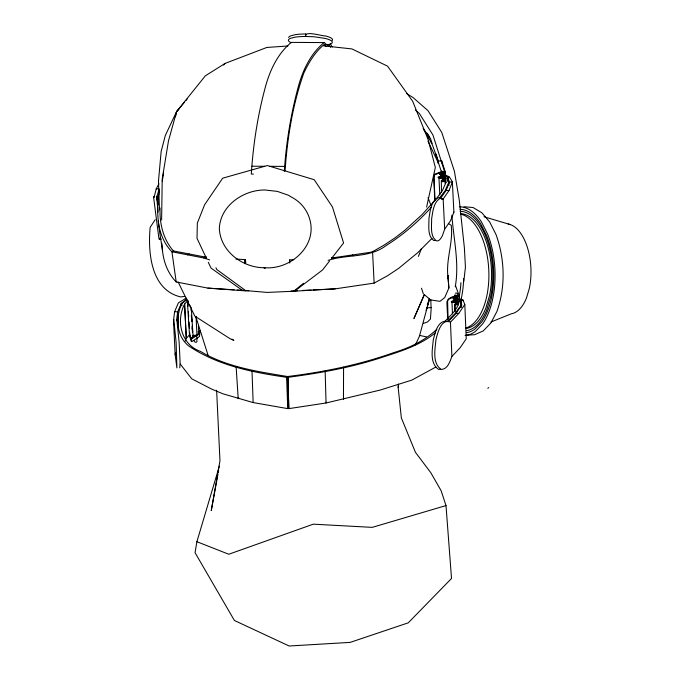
<?xml version="1.0" encoding="UTF-8"?>
<svg xmlns="http://www.w3.org/2000/svg" width="680" height="680" viewBox="0 0 680 680"><rect width="100%" height="100%" fill="white"/><g stroke="black" fill="none" stroke-linecap="round" stroke-linejoin="round"><path stroke-width="1.02" d="M456.442 304.895C456.722 303.017 455.796 293.275 454.979 294.848M191.386 309.306L193.094 336.506C193.01 338.207 190.026 338.096 189.593 336.625L187.425 302.099L188.113 301.053M188.02 306.272L188.045 301.401M189.593 336.625L189.95 335.775M190.791 337.416L190.026 336.132M161.619 220.023L162.214 179.078L168.495 140.803L176.579 111.631L205.309 75.846L225.139 63.393L266.815 47.464L287.971 45.977M443.887 181.296L443.887 180.481A6.571 0.518 86.8 0 0 443.87 179.112L442.646 171.862M442.79 181.713L442.91 178.933L441.643 173.306M457.198 302.736L455.115 304.394L456.798 304.317L458.439 303.186L457.19 302.753L456.688 299.795M191.896 321.538L191.327 315.325M456.221 304.376L456.297 301.979L455.753 301.954M455.107 296.905L455.098 297.627M160.072 207.987C159.434 223.236 163.081 239.258 173.417 250.928L206.422 257.303M435.795 367.055L411.842 380.111L380.239 390.048L326.051 402.993L288.813 408.629L287.921 376.482C323.952 372.028 359.712 364.777 393.958 352.546C409.624 347.897 424.822 340.51 436.849 329.315M288.813 408.629L287.921 376.482M325.15 370.846L326.051 402.993L326.077 402.152M443.768 179.631L443.742 178.84M198.416 325.703L198.815 334.186A3.944 1.454 2 0 1 197.353 335.172L193.205 335.342M441.626 173.29L441.617 173.885M176.545 320.62L177.642 311.89L181.322 303.297L181.432 305.379M443.029 181.883L443.054 180.506A6.571 0.518 86.8 0 0 443.029 179.137L441.813 171.879L434.512 174.981L433.942 177.871L435.047 200.039M190.392 336.88L190.349 337.603A6.332 2.992 -86.9 0 0 190.408 339.159L191.327 341.377M191.004 310.301L191.114 309.051M328.661 46.18L324.079 42.585L291.303 42.389C278.069 53.261 270.394 69.266 265.812 85.459C257.813 114.401 253.24 144.135 251.285 174.071L253.402 174.089M284.325 171.317C286.178 142.358 290.938 113.645 298.579 85.654C303.17 69.453 310.845 53.456 324.079 42.585M285.082 170.756C287.343 137.666 292.697 104.525 303.773 73.177C308.771 62.56 314.823 52.326 323.909 44.684L326.162 46.453M291.1 42.73A21.105 4.717 3.2 0 1 290.351 38.386L294.993 37.179A21.718 4.853 3.2 0 1 305.541 36.499C304.368 30.175 321.971 36.227 325.499 35.947A20.238 4.522 3.2 0 1 332.24 40.486M305.541 36.49L305.864 34M199.954 330.786L199.589 331.483L198.237 331.729M173.494 320.56L173.766 319.43L176.137 342.626L176.902 367.905L175.177 354.841L173.494 320.56L174.607 311.695L178.415 302.821L185.674 298.512M176.536 320.552L176.808 319.422L179.18 342.618L180.115 362.772L179.758 367.803M455.235 286.832C459.535 263.015 453.517 238.935 451.868 215.169M463.76 281.75L465.435 267.214L464.389 247.851L459.246 199.988L454.418 171.317L441.796 132.506L428.043 110.704L413.058 97.546L406.733 93.653M219.317 466.259L196.894 541.713L195.058 552.696L234.404 620.483L289.136 646L350.14 642.396L408.28 622.821L451.52 578.459L446.004 505.571L441.125 490.705L430.772 472.668L415.438 452.31L401.336 417.877L398.157 387.353L398.539 384.217M175.177 354.841L175.423 352.877M441.6 170.952L441.507 173.323M398.157 387.353L398.574 384.276M159.418 191.097C155.066 211.089 159.817 231.387 162.554 251.218C163.82 262.591 168.113 273.692 176.205 281.953L207.91 288.116L246.092 290.921L216.767 269.501L215.934 267.767M158.041 204.315L156.987 197.038L158.805 189.762M217.906 474.538L211.259 510.62L219.972 460.785L216.623 390.277M218.288 472.473L218.671 470.415M196.775 340.484L197.106 338.759L196.418 334.773M426.598 207.094L435.327 167.493L428.247 139.901L412.683 101.303L387.583 66.164L351.934 48.917L323.756 45.874M441.515 192.338L441.32 180.897L442.782 179.596M163.54 172.856L162.291 181.178M175.474 116.824L176.579 111.631L184.51 102.204M454.206 297.211L454.673 295.324M457.529 300.585L457.997 298.699L457.41 294.882M429.479 298.996L419.407 336.32L415.378 344.887M158.933 183.787L156.221 188.887L154.113 197.302L153.748 196.409L153.748 198.416L158.729 237.15L159.264 239.309L161.177 239.088M454.775 310.649L454.648 304.376L456.739 302.727M343.57 367.157L343.468 399.253L343.697 398.395M427.346 306.493L429.445 298.911M441.303 172.371L440.878 175.788L442.238 178.245M444.023 177.284L444.482 175.686L443.938 172.295L443.088 171.403L442.119 171.436M444.677 229.143L442.391 235.688A16.49 6.222 -81.6 0 1 438.022 240.797L436.552 240.924C429.794 236.275 431.774 225.998 431.63 218.832C432.837 211.684 433.432 202.011 440.47 198.093L443.156 198.994L444.677 229.143L450.508 220.745L453.976 212.024M427.286 305.005L429.301 299.013M426.046 310.403L427.082 307.436M451.894 356.464C449.998 361.471 447.678 369.3 441.218 369.444C432.08 363.248 435.072 349.248 435.948 339.771C437.529 333.225 441.15 318.053 450.458 322.175L451.894 356.464L460.233 347.642L466.242 338.776L464.805 304.495L462.987 300.126M418.429 256.385L421.345 248.821M185.181 341.232L186.311 338.3L184.629 304.011C175.686 320.798 181.194 344.837 200.481 351.416C226.772 367.132 257.652 371.569 287.351 376.482L288.481 407.779L287.742 408.62L253.147 402.569L222.802 393.762L211.573 389.062L191.751 378.82L180.251 364.063M448.885 287.997L447.873 275.434L448.885 287.997L444.728 297.56L439.994 301.333L430.627 299.923L424.252 294.559M440.47 198.56L446.156 190.425L449.514 181.994L452.37 182.095L453.892 212.245M441.363 198.704L443.156 198.994L441.371 198.756L443.156 198.994L448.987 190.595L452.455 181.874L449.556 177.25A7.404 3.094 -2.4 0 0 446.403 175.669M424.379 294.38L413.925 318.546L424.167 295.146M446.046 182.274L442.391 190.621L436.466 198.67L422.17 214.498L405.059 230.078L395.258 237.694L384.2 245.038L371.883 252.093L331.729 258M447.788 178.951L448.834 182.206L445.094 190.766L439.51 197.965M198.492 333.701L198.594 333.251A1.419 0.671 -86.9 0 0 198.602 332.962L198.594 332.775M191.93 337.798L191.921 338.852L199.376 333.404A1.419 0.671 -86.9 0 0 199.376 333.115L199.368 332.928M236.708 366.528L236.173 367.387L238.204 398.642L238.748 397.774M155.184 219.682L150.161 227.341C147.806 252.433 150.892 290.079 180.736 296.922L184.798 296.429M448.494 321.351L455.94 313.514L461.754 304.938M450.458 322.175L458.796 313.361L464.805 304.495M455.974 300.288L453.254 301.393A1.827 0.595 -10.5 0 0 453.339 301.725L458.975 301.452A4.029 1.309 -10.5 0 1 460.776 302.065L460.998 305.226L454.75 313.964L447.576 321.028M329.553 260.993L322.541 269.977L294.5 291.21L267.206 292.417L242.344 290.317L211.021 268.082L208.309 262.319M331.466 258.536L343.578 243.006L332.469 206.966L314.202 179.715L267.359 165.546L222.683 178.177L204.595 204.782L197.336 223.108L197.013 238.315L206.499 258.476M197.123 341.25L196.231 342.363L195.007 342.1L193.987 340.646M446.412 175.669L445.102 176.231L445.204 178.313M159.264 239.309L159.383 239.165A16.49 0.578 82.8 0 0 159.392 238.204M185.835 100.632L187.153 99.059M252.756 370.43L252.017 371.263L253.147 402.569M287.742 408.62L286.611 377.315L287.351 376.482M192.661 337L192.202 337.365M158.27 221.051C159.545 232.424 163.838 243.525 171.921 251.787L203.635 257.941L204.493 257.014L206.584 257.15M235.926 259.037L245.352 259.649L244.494 260.576L244.936 263.704M431.214 207.425C417.971 222.054 402.857 235.05 386.138 245.531C369.401 258.366 347.149 253.997 328.1 260.389M432.055 238.306L417.69 252.713L398.82 268.251L387.651 275.68L374.144 283.109L335.189 288.856L293.769 291.201L303.484 283.288M453.747 297.916L453.322 298.613L453.892 298.902M456.552 297.925L456.739 296.752M442.561 173.774L442.952 173.085L442.399 172.686M442.85 173.816L443.224 172.745L442.212 172.456M445.068 321.215C450.254 315.639 457.011 310.156 458.898 302.498A2.04 0.663 -10.5 0 0 457.98 302.192L451.75 302.387A3.944 1.283 -10.5 0 1 451.512 301.385M178.815 109.404L176.579 111.631L165.342 135.422L161.151 151.428L158.474 181.262L159.494 209.958M223.652 64.88L225.139 63.393L223.618 64.812M451.512 301.385L455.625 299.693M462.978 300.135A8.186 2.66 -10.5 0 0 460.343 299.149L457.971 299.931M456.637 301.818L455.115 296.93M265.378 267.793L264.664 268.379L263.968 267.75C242.335 267.563 220.456 251.226 219.334 228.65C220.167 205.725 243.423 189.712 265.115 190L277.355 191.394L288.677 195.339L291.048 196.885A36.983 36.117 -10.4 0 1 309.697 219.104C317.628 245.582 291.168 269.442 265.378 267.793L263.968 267.75M487.815 388.288L488.733 387.566M453.858 297.602L452.931 298.775L454.07 299.098M186.516 299.447L181.262 303.442L181.373 305.515M435.268 332.851C419.279 345.958 399.287 351.721 379.993 358.037C350.072 367.752 319.03 373.243 287.895 377.324M191.182 338.683L196.027 335.393M455.065 296.08C450.976 297.032 445.995 299.115 446.938 304.019L447.754 319.651M454.58 296.565L448.596 299.336L447.601 301.019L448.06 318.699M455.923 298.18L454.665 298.775M456.144 298.24L454.588 298.979M187.468 300.909L184.577 304.147L186.26 338.427L189.142 335.197A2.04 0.756 2 0 1 190.009 334.951M173.417 250.928L171.921 251.787L176.205 281.953M187.722 254.881L189.219 254.023M445.613 175.108L445.264 171.81L441.685 160.862L437.92 161.135L441.379 171.734L434.664 174.191L433.78 175.899L434.741 200.923M442.246 173.995L439.824 174.242L441.235 172.805M442.459 174.089C440.36 175.941 437.835 173.383 441.201 172.626M454.342 297.313L454.877 297.058M454.469 297.423L454.894 297.219M423.529 323.382L427.592 321.921L430.44 319.048L431.103 309.476L430.814 299.761M442.892 179.749C438.804 182.435 447.975 180.336 443.742 179.529M453.552 301.826L451.988 302.473L452.463 313.905M490.875 322.039L511.284 313.811A45.092 23.205 87.3 0 0 526.507 297.933L529.423 288.023A45.092 23.205 87.3 0 0 508.19 224.043M443.071 178.007C441.405 177.344 439.467 178.627 438.183 177.658A3.009 1.258 -2.4 0 1 438.175 177.004L441.821 175.686M446.004 505.571L372.232 527.365L313.276 524.169L228.786 554.251L196.894 541.713M443.062 178.339L442.306 178.279M458.923 301.928L459.127 299.872A6.205 2.014 -10.5 0 1 461.227 300.755L463.131 300.33M459.45 299.166L459.085 295.57L456.577 296.098L456.977 299.208M455.37 293.19L456.629 292.986L457.733 294.117M456.917 299.429L459.646 299.089M440.36 177.709L439.969 177.438A1.402 0.586 -2.4 0 1 439.969 177.131L445.409 176.29A5.635 2.354 -2.4 0 1 447.644 177.319L449.556 177.25M435.336 240.44L433.865 240.575C427.116 235.917 429.097 225.641 428.944 218.484C430.159 211.327 430.754 201.654 437.784 197.736L439.178 197.82M426.7 307.887L431.477 307.538M445.264 171.81L442.85 171.981L443.317 175.653M443.776 179.367C447.687 179.044 442.552 183.099 441.32 180.897M455.94 313.514L458.796 313.361M156.221 188.887L159.052 188.751M289.62 260.839L289.612 259.904L293.811 259.7M331.568 257.873L333.668 257.771L333.676 258.706M291.142 290.998L297.432 290.692M302.676 290.436L311.066 290.028M313.166 289.926L335.189 288.856M466.964 335.163L474.589 334.73L483.259 330.922L490.883 322.957L496.918 311.466C505.75 286.739 504.849 259.072 495.992 234.481L489.677 221.977L481.848 212.755L473.067 207.528L463.964 206.728M443.046 175.55L445.697 175.517M457.81 302.455C460.802 302.694 455.6 305.966 454.648 304.376M440.462 369.333L438.566 369.41C429.428 363.205 432.421 349.205 433.296 339.728C435.183 332.988 437.333 321.173 446.148 321.155M444.1 177.939L445.706 177.956A3.672 1.53 -2.4 0 1 447.814 178.951M444.236 178.653L444.915 178.619A1.878 0.782 -2.4 0 1 445.935 179.061L445.995 182.401M324.904 44.523L329.001 44.548L330.905 43.817A20.238 4.522 3.2 0 0 325.278 38.437L313.939 36.745L305.643 36.49M251.991 166.209L264.673 166.285M269.96 166.319L284.758 166.405M443.105 178.73L438.974 178.211L439.807 194.845M446.156 190.425L448.987 190.595M174.607 311.695L177.642 311.89L178.398 326.434M207.91 288.116L234.107 289.799M237.244 290.003L243.533 290.411M245.625 290.547L248.769 290.743M198.169 331.95L199.844 331.653L200.201 330.471M286.611 377.315C252.603 372.368 217.659 365.543 188.7 345.933C176.171 335.971 175.338 317.177 181.84 303.586L185.861 300.458A4.029 1.488 2 0 1 187.221 300.007M426.496 336.872L419.713 335.452M185.283 298.699L186.915 299.149M484.024 216.758L510.212 224.561M203.635 257.941L209.619 259.879M188.487 303.093L187.425 302.099M448.324 223.507L451.206 225.258C453.5 243.057 445.272 260.474 448.196 278.383M198.033 333.175L198.815 334.016M232.075 339.167L233.809 340.365L230.044 338.683L194.845 316.149L178.118 281.953M415.429 110.041L419.381 113.518L432.939 134.988L446.012 176.188M371.883 252.093L372.623 252.96L374.144 283.109M352.452 254.975L353.183 255.85M188.037 302.558L187.756 302.09M192.755 335.928L193.094 336.506M423.113 128.46L430.474 138.474L432.115 143.514M427.15 133.212L429.369 136.722M424.048 130.118L425.697 132.736M427.95 141.151L437.894 161.984M330.208 43.681L332.18 46.945M328.958 44.583L330.599 47.294M189.422 304.657L191.429 308.252M447.984 181.636L447.771 177.48L448.12 180.948M428.357 138.278L426.853 134.326L432.429 144.925L438.345 161.466M428.043 197.6L430.95 205.326M447.771 177.48L449.463 182.13M455.642 285.88L459.085 295.57M421.498 288.209L423.359 293.811M442.476 173.281L442.459 173.697M195.755 316.464L208.199 355.674M454.248 299.302L454.792 301.027M438.413 161.874L436.041 153.944L436.373 157.106M461.448 305.949L461.236 300.755L461.499 305.226M158.125 205.02L156.612 196.087L158.049 212.083M192.108 327.811L192.661 331.33M456.161 295.103L457.121 299.234L457.317 304.198M159.205 189.788L159.502 191.87M245.352 259.649L245.794 262.769M461.236 300.755L461.66 305.082M161.84 243.296L162.554 251.218M199.869 330.471L199.52 336.455L192.006 341.564L191.182 339.303A6.332 2.992 -86.9 0 1 191.131 337.756M191.445 315.596L191.777 320.824M192.1 326.051L192.499 332.333M188.351 311.508L188.674 316.736M189.006 321.963L189.397 328.245M189.66 332.426L189.924 336.617M447.89 177.803L448.06 180.922M448.834 182.206L448.91 185.512M441.685 160.862L441.796 162.945M437.92 161.135L438.022 163.217M289.612 259.904L289.774 263.024M196.061 316.557L196.979 335.265M181.764 303.79L181.866 305.864M461.261 301.053L461.448 305.218M460.998 305.226L461.083 307.3M460.853 305.422L460.946 307.496M458.252 302.71L458.303 304.81M457.963 302.659L458.014 304.75M455.048 304.232L455.209 311.55M454.996 297.1L454.979 295.469M445.102 179.469L445.171 183.625M444.771 179.639L444.805 181.721M444.49 179.545L444.524 181.619M442.348 173.298L442.34 172.55M305.762 34A21.718 4.853 3.2 0 0 295.214 34.688L290.581 35.895A21.105 4.717 3.2 0 0 288.651 37.519M185.682 298.512A8.186 3.017 2 0 1 186.541 298.18M188.011 301.231A6.358 3 -86.9 0 1 187.994 300.815M460.054 209.312A61.863 31.833 87.3 0 1 480.692 223.83L486.727 235.748A61.863 31.833 87.3 0 1 481.865 321.81L474.742 329.239A61.863 31.833 87.3 0 1 466.743 332.707M460.921 282.659A57.571 29.622 87.3 0 1 459.085 296.973M460.445 214.081A57.571 29.622 87.3 0 1 488.784 270.096A57.571 29.622 87.3 0 1 465.647 328.117M461.159 213.656A57.571 29.622 87.3 0 1 489.558 295.511L485.835 308.159A57.571 29.622 87.3 0 1 466.404 328.431M463.615 278.579A57.571 29.622 87.3 0 1 460.929 299.94M459.637 206.839A64.337 33.108 87.3 0 1 481.465 221.935L487.738 234.328A64.337 33.108 87.3 0 1 482.69 323.833L475.286 331.559A64.337 33.108 87.3 0 1 465.052 335.376M460.131 211.302A59.874 30.812 87.3 0 1 490.688 296.488L486.812 309.647A59.874 30.812 87.3 0 1 466.608 330.718"/></g></svg>
